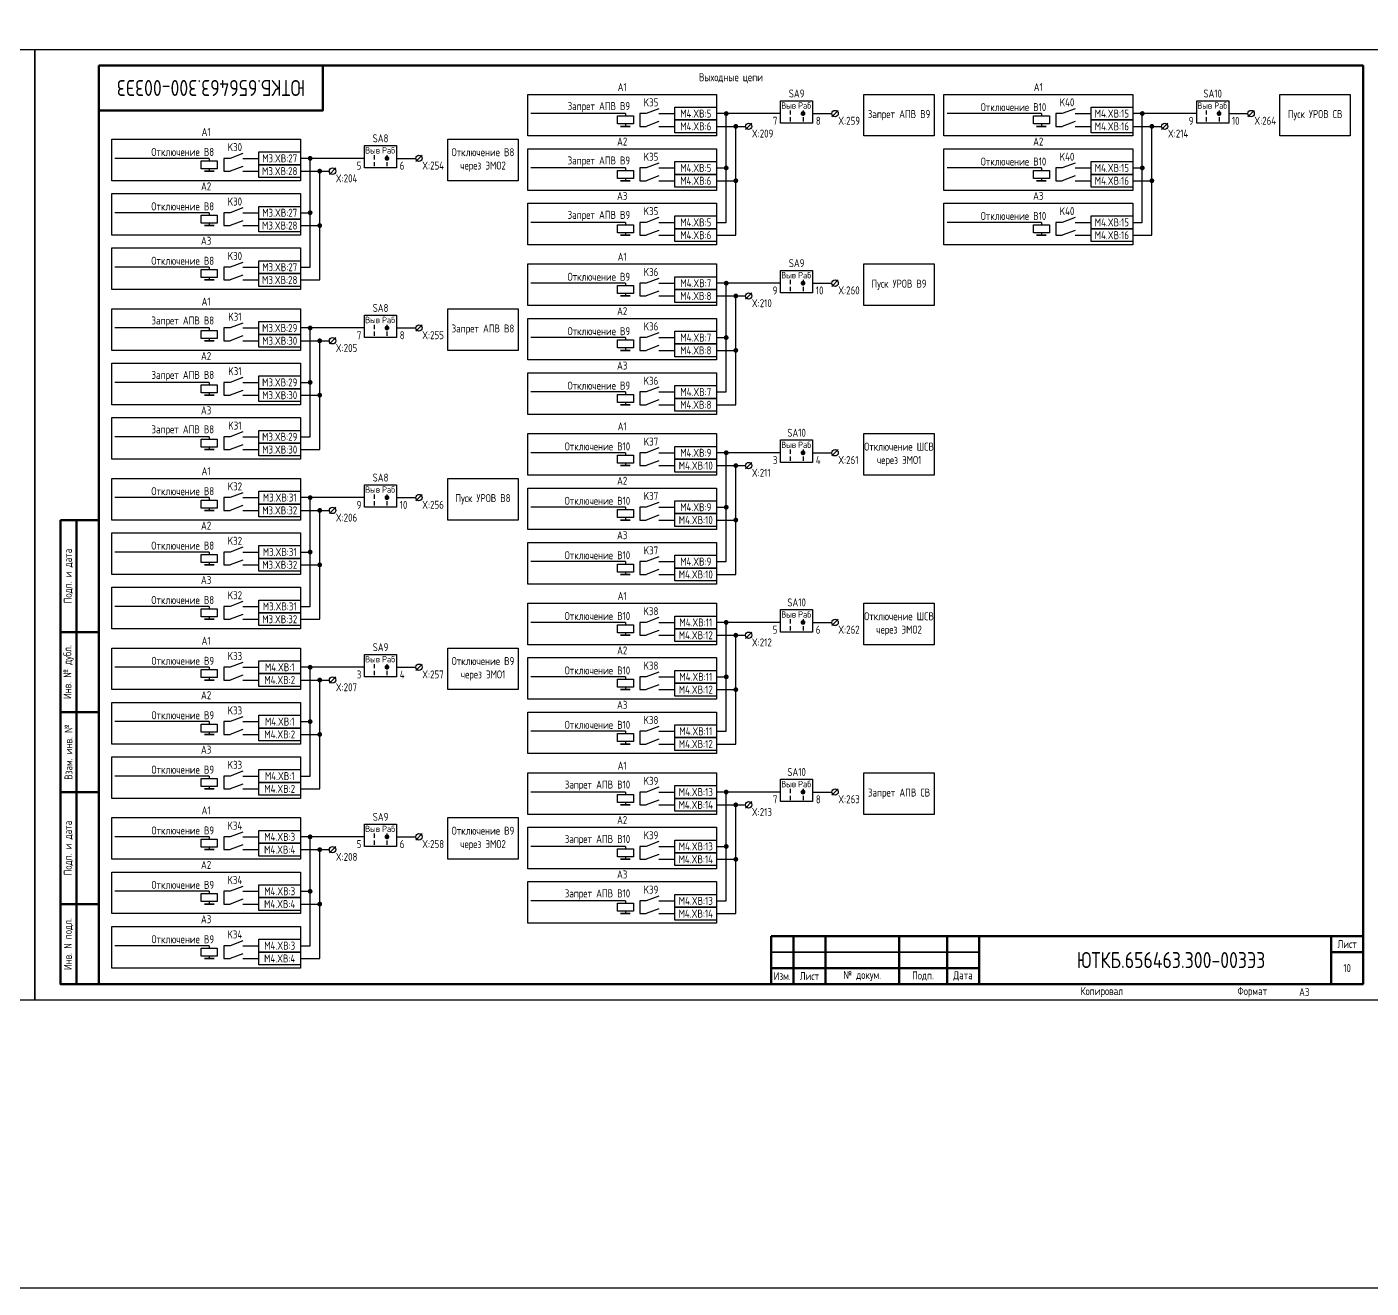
# Model space of a CAD drawing. Header units: millimetres. Extents: x -997 to 6341, y -90 to 618.
# Drawn here: x 3777.5 to 4197.5, y -90 to 304.1 of the extents above; entities that cross this region are included whole.
import ezdxf

# ---------------------------------------------------------------- set-up
doc = ezdxf.new("R2010")
doc.units = ezdxf.units.MM
doc.styles.add('Gost_type_A', font='GOST_A.TTF')

# ---------------------------------------------------------------- blocks, each defined once
blk = doc.blocks.new('Формат_А3')
blk.add_lwpolyline([(-420, 297), (0, 297), (0, 0), (-420, 0)], close=True)
at = {"lineweight": 50}
blk.add_lwpolyline([(-400, 292), (-5, 292), (-5, 5), (-400, 5)], close=True, dxfattribs=at)
blk = doc.blocks.new('POINT')
at = {"const_width": 0.75}
blk.add_lwpolyline([(-0.375, 0, 1), (0.375, 0, 1)], format="xyb", close=True, dxfattribs=at)
blk = doc.blocks.new('Переключатель_положение')
for p, q in [((2, 1), (2, -0.34)), ((2, -1.14), (2, -2.49))]:
    blk.add_line(p, q)
blk = doc.blocks.new('Штамп угловой верхний')
at = {"lineweight": 50}
blk.add_lwpolyline([(0, 0), (70, 0), (70, -14), (0, -14)], close=True, dxfattribs=at)
blk = doc.blocks.new('Штамп малый нижний')
at = {"lineweight": 50}
for points in [[(-185, 15), (-178, 15), (-178, 5), (-185, 5)], [(-178, 15), (-168, 15), (-168, 5), (-178, 5)], [(-168, 15), (-145, 15), (-145, 5), (-168, 5)], [(-145, 15), (-130, 15), (-130, 5), (-145, 5)], [(-130, 15), (-120, 15), (-120, 5), (-130, 5)], [(-120, 15), (-10, 15), (-10, 0), (-120, 0)], [(-10, 15), (0, 15), (0, 10), (-10, 10)], [(-10, 10), (0, 10), (0, 0), (-10, 0)], [(-185, 5), (-178, 5), (-178, 0), (-185, 0)], [(-178, 5), (-168, 5), (-168, 0), (-178, 0)], [(-168, 5), (-145, 5), (-145, 0), (-168, 0)], [(-145, 5), (-130, 5), (-130, 0), (-145, 0)], [(-130, 5), (-120, 5), (-120, 0), (-130, 0)]]:
    blk.add_lwpolyline(points, close=True, dxfattribs=at)
for points in [[(-185, 15), (-178, 15), (-178, 10), (-185, 10)], [(-178, 15), (-168, 15), (-168, 10), (-178, 10)], [(-168, 15), (-145, 15), (-145, 10), (-168, 10)], [(-145, 15), (-130, 15), (-130, 10), (-145, 10)], [(-130, 15), (-120, 15), (-120, 10), (-130, 10)], [(-185, 10), (-178, 10), (-178, 5), (-185, 5)], [(-178, 10), (-168, 10), (-168, 5), (-178, 5)], [(-168, 10), (-145, 10), (-145, 5), (-168, 5)], [(-145, 10), (-130, 10), (-130, 5), (-145, 5)], [(-130, 10), (-120, 10), (-120, 5), (-130, 5)]]:
    blk.add_lwpolyline(points, close=True)
at = {"char_height": 2.5, "style": 'Gost_type_A'}
for s, insert, width, attachment_point in [('Лист', (-5, 12.5), 10, 5), ('Изм.', (-181.5, 2.5), 7, 5), ('Лист', (-173, 2.5), 10, 5), ('№ докум.', (-156.5, 2.5), 23, 5), ('Подп.', (-137.5, 2.5), 15, 5), ('Дата', (-125, 2.5), 10, 5), ('Копировал', (-75, -2.53), 13.1202, 6), ('Формат', (-30, -2.53), 13.1202, 6)]:
    blk.add_mtext(s, dxfattribs=dict(at, insert=insert, width=width, attachment_point=attachment_point))
blk = doc.blocks.new('Штамп левый нижний')
at = {"lineweight": 50}
for points in [[(-12, 145), (-7, 145), (-7, 110), (-12, 110)], [(-7, 145), (0, 145), (0, 110), (-7, 110)], [(-12, 110), (-7, 110), (-7, 85), (-12, 85)], [(-7, 110), (0, 110), (0, 85), (-7, 85)], [(-12, 85), (-7, 85), (-7, 60), (-12, 60)], [(-7, 85), (0, 85), (0, 60), (-7, 60)], [(-12, 60), (-7, 60), (-7, 25), (-12, 25)], [(-7, 60), (0, 60), (0, 25), (-7, 25)], [(-12, 25), (-7, 25), (-7, 0), (-12, 0)], [(-7, 25), (0, 25), (0, 0), (-7, 0)]]:
    blk.add_lwpolyline(points, close=True, dxfattribs=at)
at = {"char_height": 2.5, "attachment_point": 5, "rotation": 90, "style": 'Gost_type_A'}
for s, insert, width in [('Подп. и дата', (-9.5, 127.5), 35), ('Инв. № дубл.', (-9.5, 97.5), 25), ('Взам. инв. №', (-9.5, 72.5), 25), ('Подп. и дата', (-9.5, 42.5), 35), ('Инв. N подл.', (-9.5, 12.5), 25)]:
    blk.add_mtext(s, dxfattribs=dict(at, insert=insert, width=width))

msp = doc.modelspace()

# ---------------------------------------------------------------- linework, layer by layer
at = {"ltscale": 4.32}
for p, q in [((3975, 278.5), (3971, 277)), ((4105, 278.5), (4101, 277)), ((3975, 274.5), (3971, 273)), ((4105, 274.5), (4101, 273)), ((3845, 264.5), (3841, 263)), ((3845, 260.5), (3841, 259)), ((3975, 261.5), (3971, 260)), ((4105, 261.5), (4101, 260)), ((3975, 257.5), (3971, 256)), ((4105, 257.5), (4101, 256)), ((3845, 247.5), (3841, 246)), ((3975, 244.5), (3971, 243)), ((4105, 244.5), (4101, 243)), ((3845, 243.5), (3841, 242)), ((3975, 240.5), (3971, 239)), ((4105, 240.5), (4101, 239)), ((3845, 230.5), (3841, 229)), ((3845, 226.5), (3841, 225)), ((3975, 225.5), (3971, 224)), ((3975, 221.5), (3971, 220)), ((3845, 211.5), (3841, 210)), ((3845, 207.5), (3841, 206)), ((3975, 208.5), (3971, 207)), ((3975, 204.5), (3971, 203)), ((3845, 194.5), (3841, 193)), ((3845, 190.5), (3841, 189)), ((3975, 191.5), (3971, 190)), ((3975, 187.5), (3971, 186)), ((3845, 177.5), (3841, 176)), ((3845, 173.5), (3841, 172)), ((3975, 172.5), (3971, 171)), ((3975, 168.5), (3971, 167)), ((3845, 158.5), (3841, 157)), ((3975, 155.5), (3971, 154)), ((3845, 154.5), (3841, 153)), ((3975, 151.5), (3971, 150)), ((3845, 141.5), (3841, 140)), ((3845, 137.5), (3841, 136)), ((3975, 138.5), (3971, 137)), ((3975, 134.5), (3971, 133)), ((3845, 124.5), (3841, 123)), ((3845, 120.5), (3841, 119)), ((3975, 119.5), (3971, 118)), ((3975, 115.5), (3971, 114)), ((3845, 105.5), (3841, 104)), ((3845, 101.5), (3841, 100)), ((3975, 102.5), (3971, 101)), ((3975, 98.5), (3971, 97)), ((3845, 88.5), (3841, 87)), ((3845, 84.5), (3841, 83)), ((3975, 85.5), (3971, 84)), ((3975, 81.5), (3971, 80)), ((3845, 71.5), (3841, 70)), ((3845, 67.5), (3841, 66)), ((3975, 66.5), (3971, 65)), ((3975, 62.5), (3971, 61)), ((3845, 52.5), (3841, 51)), ((3845, 48.5), (3841, 47)), ((3975, 49.5), (3971, 48)), ((3975, 45.5), (3971, 44)), ((3845, 35.5), (3841, 34)), ((3845, 31.5), (3841, 30)), ((3975, 32.5), (3971, 31)), ((3975, 28.5), (3971, 27)), ((3845, 18.5), (3841, 17)), ((3845, 14.5), (3841, 13))]:
    msp.add_line(p, q, dxfattribs=at)
for p, q in [((4031.01, 278), (4029.01, 276)), ((4161.01, 278), (4159.01, 276)), ((3964.5, 277), (3935, 277)), ((3964.5, 277), (3964.5, 276.25)), ((3964.5, 273.75), (3964.5, 273)), ((4013, 277), (3993, 277)), ((3993, 273), (4002, 273)), ((3996, 243), (3996, 277)), ((3999, 239), (3999, 273)), ((4004.01, 274), (4002.01, 272)), ((4094.5, 277), (4065, 277)), ((4094.5, 277), (4094.5, 276.25)), ((4094.5, 273.75), (4094.5, 273)), ((4143, 277), (4123, 277)), ((4123, 273), (4132, 273)), ((4126, 243), (4126, 277)), ((4129, 239), (4129, 273)), ((4134.01, 274), (4132.01, 272)), ((3834.5, 263), (3805, 263)), ((3834.5, 263), (3834.5, 262.25)), ((3883, 263), (3863, 263)), ((3866, 229), (3866, 263)), ((3901.01, 264), (3899.01, 262)), ((3834.5, 259.75), (3834.5, 259)), ((3863, 259), (3872, 259)), ((3869, 225), (3869, 259)), ((3874.01, 260), (3872.01, 258)), ((3964.5, 260), (3935, 260)), ((3964.5, 260), (3964.5, 259.25)), ((3964.5, 256.75), (3964.5, 256)), ((3993, 260), (3996, 260)), ((4094.5, 260), (4065, 260)), ((4094.5, 260), (4094.5, 259.25)), ((4094.5, 256.75), (4094.5, 256)), ((4123, 260), (4126, 260)), ((3993, 256), (3999, 256)), ((4123, 256), (4129, 256)), ((3834.5, 246), (3805, 246)), ((3834.5, 246), (3834.5, 245.25)), ((3863, 246), (3866, 246)), ((3834.5, 242.75), (3834.5, 242)), ((3863, 242), (3869, 242)), ((3964.5, 243), (3935, 243)), ((3964.5, 243), (3964.5, 242.25)), ((3964.5, 239.75), (3964.5, 239)), ((3993, 243), (3996, 243)), ((4094.5, 243), (4065, 243)), ((4094.5, 243), (4094.5, 242.25)), ((4094.5, 239.75), (4094.5, 239)), ((4123, 243), (4126, 243)), ((3993, 239), (3999, 239)), ((4123, 239), (4129, 239)), ((3834.5, 229), (3805, 229)), ((3834.5, 229), (3834.5, 228.25)), ((3863, 229), (3866, 229)), ((3834.5, 225.75), (3834.5, 225)), ((3863, 225), (3869, 225)), ((3964.5, 224), (3935, 224)), ((3964.5, 224), (3964.5, 223.25)), ((4013, 224), (3993, 224)), ((3996, 190), (3996, 224)), ((4031.01, 225), (4029.01, 223)), ((3964.5, 220.75), (3964.5, 220)), ((3993, 220), (4002, 220)), ((3999, 186), (3999, 220)), ((4004.01, 221), (4002.01, 219)), ((3834.5, 210), (3805, 210)), ((3834.5, 210), (3834.5, 209.25)), ((3883, 210), (3863, 210)), ((3866, 176), (3866, 210)), ((3901.01, 211), (3899.01, 209)), ((3834.5, 206.75), (3834.5, 206)), ((3863, 206), (3872, 206)), ((3869, 172), (3869, 206)), ((3874.01, 207), (3872.01, 205)), ((3964.5, 207), (3935, 207)), ((3964.5, 207), (3964.5, 206.25)), ((3993, 207), (3996, 207)), ((3964.5, 203.75), (3964.5, 203)), ((3993, 203), (3999, 203)), ((3834.5, 193), (3805, 193)), ((3834.5, 193), (3834.5, 192.25)), ((3834.5, 189.75), (3834.5, 189)), ((3863, 193), (3866, 193)), ((3863, 189), (3869, 189)), ((3964.5, 190), (3935, 190)), ((3964.5, 190), (3964.5, 189.25)), ((3993, 190), (3996, 190)), ((3964.5, 186.75), (3964.5, 186)), ((3993, 186), (3999, 186)), ((3834.5, 176), (3805, 176)), ((3834.5, 176), (3834.5, 175.25)), ((3834.5, 172.75), (3834.5, 172)), ((3863, 176), (3866, 176)), ((3863, 172), (3869, 172)), ((3964.5, 171), (3935, 171)), ((3964.5, 171), (3964.5, 170.25)), ((4013, 171), (3993, 171)), ((3996, 137), (3996, 171)), ((4004.01, 168), (4002.01, 166)), ((4031.01, 172), (4029.01, 170)), ((3964.5, 167.75), (3964.5, 167)), ((3993, 167), (4002, 167)), ((3999, 133), (3999, 167)), ((3834.5, 157), (3805, 157)), ((3834.5, 157), (3834.5, 156.25)), ((3883, 157), (3863, 157)), ((3866, 123), (3866, 157)), ((3901.01, 158), (3899.01, 156)), ((3834.5, 153.75), (3834.5, 153)), ((3863, 153), (3872, 153)), ((3869, 119), (3869, 153)), ((3874.01, 154), (3872.01, 152)), ((3964.5, 154), (3935, 154)), ((3964.5, 154), (3964.5, 153.25)), ((3993, 154), (3996, 154)), ((3964.5, 150.75), (3964.5, 150)), ((3993, 150), (3999, 150)), ((3834.5, 140), (3805, 140)), ((3834.5, 140), (3834.5, 139.25)), ((3863, 140), (3866, 140)), ((3834.5, 136.75), (3834.5, 136)), ((3863, 136), (3869, 136)), ((3964.5, 137), (3935, 137)), ((3964.5, 137), (3964.5, 136.25)), ((3993, 137), (3996, 137)), ((3964.5, 133.75), (3964.5, 133)), ((3993, 133), (3999, 133)), ((3834.5, 123), (3805, 123)), ((3834.5, 123), (3834.5, 122.25)), ((3863, 123), (3866, 123)), ((3834.5, 119.75), (3834.5, 119)), ((3863, 119), (3869, 119)), ((3964.5, 118), (3935, 118)), ((3964.5, 118), (3964.5, 117.25)), ((4013, 118), (3993, 118)), ((3996, 84), (3996, 118)), ((4031.01, 119), (4029.01, 117)), ((3964.5, 114.75), (3964.5, 114)), ((3993, 114), (4002, 114)), ((3999, 80), (3999, 114)), ((4004.01, 115), (4002.01, 113)), ((3901.01, 105), (3899.01, 103)), ((3834.5, 104), (3805, 104)), ((3834.5, 104), (3834.5, 103.25)), ((3883, 104), (3863, 104)), ((3866, 70), (3866, 104)), ((3874.01, 101), (3872.01, 99)), ((3964.5, 101), (3935, 101)), ((3964.5, 101), (3964.5, 100.25)), ((3993, 101), (3996, 101)), ((3834.5, 100.75), (3834.5, 100)), ((3863, 100), (3872, 100)), ((3869, 66), (3869, 100)), ((3964.5, 97.75), (3964.5, 97)), ((3993, 97), (3999, 97)), ((3834.5, 87), (3805, 87)), ((3834.5, 87), (3834.5, 86.25)), ((3863, 87), (3866, 87)), ((3964.5, 84), (3935, 84)), ((3964.5, 84), (3964.5, 83.25)), ((3993, 84), (3996, 84)), ((3834.5, 83.75), (3834.5, 83)), ((3863, 83), (3869, 83)), ((3964.5, 80.75), (3964.5, 80)), ((3993, 80), (3999, 80)), ((3834.5, 70), (3805, 70)), ((3834.5, 70), (3834.5, 69.25)), ((3863, 70), (3866, 70)), ((3834.5, 66.75), (3834.5, 66)), ((3863, 66), (3869, 66)), ((3964.5, 65), (3935, 65)), ((3964.5, 65), (3964.5, 64.25)), ((4013, 65), (3993, 65)), ((3996, 31), (3996, 65)), ((4031.01, 66), (4029.01, 64)), ((3964.5, 61.75), (3964.5, 61)), ((3993, 61), (4002, 61)), ((3999, 27), (3999, 61)), ((4004.01, 62), (4002.01, 60)), ((3834.5, 51), (3805, 51)), ((3834.5, 51), (3834.5, 50.25)), ((3883, 51), (3863, 51)), ((3866, 17), (3866, 51)), ((3901.01, 52), (3899.01, 50)), ((3834.5, 47.75), (3834.5, 47)), ((3863, 47), (3872, 47)), ((3869, 13), (3869, 47)), ((3874.01, 48), (3872.01, 46)), ((3964.5, 48), (3935, 48)), ((3964.5, 48), (3964.5, 47.25)), ((3993, 48), (3996, 48)), ((3964.5, 44.75), (3964.5, 44)), ((3993, 44), (3999, 44)), ((3834.5, 34), (3805, 34)), ((3834.5, 34), (3834.5, 33.25)), ((3863, 34), (3866, 34)), ((3834.5, 30.75), (3834.5, 30)), ((3863, 30), (3869, 30)), ((3964.5, 31), (3935, 31)), ((3964.5, 31), (3964.5, 30.25)), ((3993, 31), (3996, 31)), ((3964.5, 27.75), (3964.5, 27)), ((3993, 27), (3999, 27)), ((3834.5, 17), (3805, 17)), ((3834.5, 17), (3834.5, 16.25)), ((3863, 17), (3866, 17)), ((3834.5, 13.75), (3834.5, 13)), ((3863, 13), (3869, 13))]:
    msp.add_line(p, q)
at = {"ltscale": 1.08}
for p, q in [((3971, 277), (3969, 277)), ((3969, 277), (3969, 273)), ((3969, 273), (3971, 273)), ((3975, 277), (3980, 277)), ((3975, 273), (3980, 273)), ((4101, 277), (4099, 277)), ((4099, 277), (4099, 273)), ((4099, 273), (4101, 273)), ((4105, 277), (4110, 277)), ((4105, 273), (4110, 273)), ((3841, 263), (3839, 263)), ((3839, 263), (3839, 259)), ((3845, 263), (3850, 263)), ((3839, 259), (3841, 259)), ((3845, 259), (3850, 259)), ((3971, 260), (3969, 260)), ((3969, 260), (3969, 256)), ((3975, 260), (3980, 260)), ((4101, 260), (4099, 260)), ((4099, 260), (4099, 256)), ((4105, 260), (4110, 260)), ((3969, 256), (3971, 256)), ((3975, 256), (3980, 256)), ((4099, 256), (4101, 256)), ((4105, 256), (4110, 256)), ((3841, 246), (3839, 246)), ((3839, 246), (3839, 242)), ((3845, 246), (3850, 246)), ((3839, 242), (3841, 242)), ((3845, 242), (3850, 242)), ((3971, 243), (3969, 243)), ((3969, 243), (3969, 239)), ((3975, 243), (3980, 243)), ((4101, 243), (4099, 243)), ((4099, 243), (4099, 239)), ((4105, 243), (4110, 243)), ((3969, 239), (3971, 239)), ((3975, 239), (3980, 239)), ((4099, 239), (4101, 239)), ((4105, 239), (4110, 239)), ((3841, 229), (3839, 229)), ((3839, 229), (3839, 225)), ((3845, 229), (3850, 229)), ((3839, 225), (3841, 225)), ((3845, 225), (3850, 225)), ((3971, 224), (3969, 224)), ((3969, 224), (3969, 220)), ((3975, 224), (3980, 224)), ((3969, 220), (3971, 220)), ((3975, 220), (3980, 220)), ((3841, 210), (3839, 210)), ((3839, 210), (3839, 206)), ((3845, 210), (3850, 210)), ((3839, 206), (3841, 206)), ((3845, 206), (3850, 206)), ((3971, 207), (3969, 207)), ((3969, 207), (3969, 203)), ((3975, 207), (3980, 207)), ((3969, 203), (3971, 203)), ((3975, 203), (3980, 203)), ((3841, 193), (3839, 193)), ((3839, 193), (3839, 189)), ((3839, 189), (3841, 189)), ((3845, 193), (3850, 193)), ((3845, 189), (3850, 189)), ((3971, 190), (3969, 190)), ((3969, 190), (3969, 186)), ((3975, 190), (3980, 190)), ((3969, 186), (3971, 186)), ((3975, 186), (3980, 186)), ((3841, 176), (3839, 176)), ((3839, 176), (3839, 172)), ((3845, 176), (3850, 176)), ((3839, 172), (3841, 172)), ((3845, 172), (3850, 172)), ((3971, 171), (3969, 171)), ((3969, 171), (3969, 167)), ((3975, 171), (3980, 171)), ((3969, 167), (3971, 167)), ((3975, 167), (3980, 167)), ((3841, 157), (3839, 157)), ((3839, 157), (3839, 153)), ((3845, 157), (3850, 157)), ((3839, 153), (3841, 153)), ((3845, 153), (3850, 153)), ((3971, 154), (3969, 154)), ((3969, 154), (3969, 150)), ((3975, 154), (3980, 154)), ((3969, 150), (3971, 150)), ((3975, 150), (3980, 150)), ((3841, 140), (3839, 140)), ((3839, 140), (3839, 136)), ((3845, 140), (3850, 140)), ((3839, 136), (3841, 136)), ((3845, 136), (3850, 136)), ((3971, 137), (3969, 137)), ((3969, 137), (3969, 133)), ((3975, 137), (3980, 137)), ((3969, 133), (3971, 133)), ((3975, 133), (3980, 133)), ((3841, 123), (3839, 123)), ((3839, 123), (3839, 119)), ((3845, 123), (3850, 123)), ((3839, 119), (3841, 119)), ((3845, 119), (3850, 119)), ((3971, 118), (3969, 118)), ((3969, 118), (3969, 114)), ((3975, 118), (3980, 118)), ((3969, 114), (3971, 114)), ((3975, 114), (3980, 114)), ((3841, 104), (3839, 104)), ((3839, 104), (3839, 100)), ((3845, 104), (3850, 104)), ((3971, 101), (3969, 101)), ((3969, 101), (3969, 97)), ((3975, 101), (3980, 101)), ((3839, 100), (3841, 100)), ((3845, 100), (3850, 100)), ((3969, 97), (3971, 97)), ((3975, 97), (3980, 97)), ((3841, 87), (3839, 87)), ((3839, 87), (3839, 83)), ((3845, 87), (3850, 87)), ((3971, 84), (3969, 84)), ((3969, 84), (3969, 80)), ((3975, 84), (3980, 84)), ((3839, 83), (3841, 83)), ((3845, 83), (3850, 83)), ((3969, 80), (3971, 80)), ((3975, 80), (3980, 80)), ((3841, 70), (3839, 70)), ((3839, 70), (3839, 66)), ((3845, 70), (3850, 70)), ((3839, 66), (3841, 66)), ((3845, 66), (3850, 66)), ((3971, 65), (3969, 65)), ((3969, 65), (3969, 61)), ((3975, 65), (3980, 65)), ((3969, 61), (3971, 61)), ((3975, 61), (3980, 61)), ((3841, 51), (3839, 51)), ((3839, 51), (3839, 47)), ((3845, 51), (3850, 51)), ((3839, 47), (3841, 47)), ((3845, 47), (3850, 47)), ((3971, 48), (3969, 48)), ((3969, 48), (3969, 44)), ((3975, 48), (3980, 48)), ((3969, 44), (3971, 44)), ((3975, 44), (3980, 44)), ((3841, 34), (3839, 34)), ((3839, 34), (3839, 30)), ((3845, 34), (3850, 34)), ((3839, 30), (3841, 30)), ((3845, 30), (3850, 30)), ((3971, 31), (3969, 31)), ((3969, 31), (3969, 27)), ((3975, 31), (3980, 31)), ((3969, 27), (3971, 27)), ((3975, 27), (3980, 27)), ((3841, 17), (3839, 17)), ((3839, 17), (3839, 13)), ((3845, 17), (3850, 17)), ((3839, 13), (3841, 13)), ((3845, 13), (3850, 13))]:
    msp.add_line(p, q, dxfattribs=at)
at = {"ltscale": 4}
for p, q in [((4023, 277), (4029.01, 277)), ((4153, 277), (4159.01, 277)), ((3893, 263), (3899.01, 263)), ((4023, 224), (4029.01, 224)), ((3893, 210), (3899.01, 210)), ((4023, 171), (4029.01, 171)), ((3893, 157), (3899.01, 157)), ((4023, 118), (4029.01, 118)), ((3893, 104), (3899.01, 104)), ((4023, 65), (4029.01, 65)), ((3893, 51), (3899.01, 51))]:
    msp.add_line(p, q, dxfattribs=at)
for points in [[(-997, 618), (6340.99, 618), (6340.99, -90), (-997, -90)], [(3934, 283), (3993, 283), (3993, 270), (3934, 270)], [(4039, 283), (4061, 283), (4061, 270), (4039, 270)], [(4064, 283), (4123, 283), (4123, 270), (4064, 270)], [(4169, 283), (4191, 283), (4191, 270), (4169, 270)], [(3980, 279), (3993, 279), (3993, 275), (3980, 275)], [(4013, 281), (4023, 281), (4023, 274), (4013, 274)], [(4110, 279), (4123, 279), (4123, 275), (4110, 275)], [(4143, 281), (4153, 281), (4153, 274), (4143, 274)], [(3967, 276.25), (3967, 273.75), (3962, 273.75), (3962, 276.25)], [(3966, 273), (3963, 273)], [(3980, 275), (3993, 275), (3993, 271), (3980, 271)], [(4097, 276.25), (4097, 273.75), (4092, 273.75), (4092, 276.25)], [(4096, 273), (4093, 273)], [(4110, 275), (4123, 275), (4123, 271), (4110, 271)], [(3804, 269), (3863, 269), (3863, 256), (3804, 256)], [(3909, 269), (3931, 269), (3931, 256), (3909, 256)], [(3850, 265), (3863, 265), (3863, 261), (3850, 261)], [(3883, 267), (3893, 267), (3893, 260), (3883, 260)], [(3934, 266), (3993, 266), (3993, 253), (3934, 253)], [(4064, 266), (4123, 266), (4123, 253), (4064, 253)], [(3837, 262.25), (3837, 259.75), (3832, 259.75), (3832, 262.25)], [(3850, 261), (3863, 261), (3863, 257), (3850, 257)], [(3980, 262), (3993, 262), (3993, 258), (3980, 258)], [(4110, 262), (4123, 262), (4123, 258), (4110, 258)], [(3836, 259), (3833, 259)], [(3967, 259.25), (3967, 256.75), (3962, 256.75), (3962, 259.25)], [(3980, 258), (3993, 258), (3993, 254), (3980, 254)], [(4097, 259.25), (4097, 256.75), (4092, 256.75), (4092, 259.25)], [(4110, 258), (4123, 258), (4123, 254), (4110, 254)], [(3804, 252), (3863, 252), (3863, 239), (3804, 239)], [(3966, 256), (3963, 256)], [(4096, 256), (4093, 256)], [(3850, 248), (3863, 248), (3863, 244), (3850, 244)], [(3934, 249), (3993, 249), (3993, 236), (3934, 236)], [(4064, 249), (4123, 249), (4123, 236), (4064, 236)], [(3837, 245.25), (3837, 242.75), (3832, 242.75), (3832, 245.25)], [(3850, 244), (3863, 244), (3863, 240), (3850, 240)], [(3980, 245), (3993, 245), (3993, 241), (3980, 241)], [(4110, 245), (4123, 245), (4123, 241), (4110, 241)], [(3836, 242), (3833, 242)], [(3967, 242.25), (3967, 239.75), (3962, 239.75), (3962, 242.25)], [(3980, 241), (3993, 241), (3993, 237), (3980, 237)], [(4097, 242.25), (4097, 239.75), (4092, 239.75), (4092, 242.25)], [(4110, 241), (4123, 241), (4123, 237), (4110, 237)], [(3966, 239), (3963, 239)], [(4096, 239), (4093, 239)], [(3804, 235), (3863, 235), (3863, 222), (3804, 222)], [(3850, 231), (3863, 231), (3863, 227), (3850, 227)], [(3837, 228.25), (3837, 225.75), (3832, 225.75), (3832, 228.25)], [(3850, 227), (3863, 227), (3863, 223), (3850, 223)], [(3934, 230), (3993, 230), (3993, 217), (3934, 217)], [(4013, 228), (4023, 228), (4023, 221), (4013, 221)], [(4039, 230), (4061, 230), (4061, 217), (4039, 217)], [(3836, 225), (3833, 225)], [(3967, 223.25), (3967, 220.75), (3962, 220.75), (3962, 223.25)], [(3980, 226), (3993, 226), (3993, 222), (3980, 222)], [(3966, 220), (3963, 220)], [(3980, 222), (3993, 222), (3993, 218), (3980, 218)], [(3804, 216), (3863, 216), (3863, 203), (3804, 203)], [(3909, 216), (3931, 216), (3931, 203), (3909, 203)], [(3850, 212), (3863, 212), (3863, 208), (3850, 208)], [(3883, 214), (3893, 214), (3893, 207), (3883, 207)], [(3934, 213), (3993, 213), (3993, 200), (3934, 200)], [(3837, 209.25), (3837, 206.75), (3832, 206.75), (3832, 209.25)], [(3836, 206), (3833, 206)], [(3850, 208), (3863, 208), (3863, 204), (3850, 204)], [(3967, 206.25), (3967, 203.75), (3962, 203.75), (3962, 206.25)], [(3980, 209), (3993, 209), (3993, 205), (3980, 205)], [(3966, 203), (3963, 203)], [(3980, 205), (3993, 205), (3993, 201), (3980, 201)], [(3804, 199), (3863, 199), (3863, 186), (3804, 186)], [(3850, 195), (3863, 195), (3863, 191), (3850, 191)], [(3934, 196), (3993, 196), (3993, 183), (3934, 183)], [(3837, 192.25), (3837, 189.75), (3832, 189.75), (3832, 192.25)], [(3836, 189), (3833, 189)], [(3850, 191), (3863, 191), (3863, 187), (3850, 187)], [(3967, 189.25), (3967, 186.75), (3962, 186.75), (3962, 189.25)], [(3980, 192), (3993, 192), (3993, 188), (3980, 188)], [(3966, 186), (3963, 186)], [(3980, 188), (3993, 188), (3993, 184), (3980, 184)], [(3804, 182), (3863, 182), (3863, 169), (3804, 169)], [(3850, 178), (3863, 178), (3863, 174), (3850, 174)], [(3934, 177), (3993, 177), (3993, 164), (3934, 164)], [(4039, 177), (4061, 177), (4061, 164), (4039, 164)], [(3837, 175.25), (3837, 172.75), (3832, 172.75), (3832, 175.25)], [(3850, 174), (3863, 174), (3863, 170), (3850, 170)], [(3980, 173), (3993, 173), (3993, 169), (3980, 169)], [(4013, 175), (4023, 175), (4023, 168), (4013, 168)], [(3836, 172), (3833, 172)], [(3967, 170.25), (3967, 167.75), (3962, 167.75), (3962, 170.25)], [(3980, 169), (3993, 169), (3993, 165), (3980, 165)], [(3966, 167), (3963, 167)], [(3804, 163), (3863, 163), (3863, 150), (3804, 150)], [(3883, 161), (3893, 161), (3893, 154), (3883, 154)], [(3909, 163), (3931, 163), (3931, 150), (3909, 150)], [(3934, 160), (3993, 160), (3993, 147), (3934, 147)], [(3837, 156.25), (3837, 153.75), (3832, 153.75), (3832, 156.25)], [(3850, 159), (3863, 159), (3863, 155), (3850, 155)], [(3980, 156), (3993, 156), (3993, 152), (3980, 152)], [(3836, 153), (3833, 153)], [(3850, 155), (3863, 155), (3863, 151), (3850, 151)], [(3967, 153.25), (3967, 150.75), (3962, 150.75), (3962, 153.25)], [(3980, 152), (3993, 152), (3993, 148), (3980, 148)], [(3966, 150), (3963, 150)], [(3804, 146), (3863, 146), (3863, 133), (3804, 133)], [(3934, 143), (3993, 143), (3993, 130), (3934, 130)], [(3837, 139.25), (3837, 136.75), (3832, 136.75), (3832, 139.25)], [(3850, 142), (3863, 142), (3863, 138), (3850, 138)], [(3980, 139), (3993, 139), (3993, 135), (3980, 135)], [(3836, 136), (3833, 136)], [(3850, 138), (3863, 138), (3863, 134), (3850, 134)], [(3967, 136.25), (3967, 133.75), (3962, 133.75), (3962, 136.25)], [(3980, 135), (3993, 135), (3993, 131), (3980, 131)], [(3966, 133), (3963, 133)], [(3804, 129), (3863, 129), (3863, 116), (3804, 116)], [(3837, 122.25), (3837, 119.75), (3832, 119.75), (3832, 122.25)], [(3850, 125), (3863, 125), (3863, 121), (3850, 121)], [(3934, 124), (3993, 124), (3993, 111), (3934, 111)], [(4013, 122), (4023, 122), (4023, 115), (4013, 115)], [(4039, 124), (4061, 124), (4061, 111), (4039, 111)], [(3836, 119), (3833, 119)], [(3850, 121), (3863, 121), (3863, 117), (3850, 117)], [(3980, 120), (3993, 120), (3993, 116), (3980, 116)], [(3967, 117.25), (3967, 114.75), (3962, 114.75), (3962, 117.25)], [(3966, 114), (3963, 114)], [(3980, 116), (3993, 116), (3993, 112), (3980, 112)], [(3804, 110), (3863, 110), (3863, 97), (3804, 97)], [(3909, 110), (3931, 110), (3931, 97), (3909, 97)], [(3850, 106), (3863, 106), (3863, 102), (3850, 102)], [(3883, 108), (3893, 108), (3893, 101), (3883, 101)], [(3934, 107), (3993, 107), (3993, 94), (3934, 94)], [(3837, 103.25), (3837, 100.75), (3832, 100.75), (3832, 103.25)], [(3850, 102), (3863, 102), (3863, 98), (3850, 98)], [(3980, 103), (3993, 103), (3993, 99), (3980, 99)], [(3836, 100), (3833, 100)], [(3967, 100.25), (3967, 97.75), (3962, 97.75), (3962, 100.25)], [(3966, 97), (3963, 97)], [(3980, 99), (3993, 99), (3993, 95), (3980, 95)], [(3804, 93), (3863, 93), (3863, 80), (3804, 80)], [(3850, 89), (3863, 89), (3863, 85), (3850, 85)], [(3934, 90), (3993, 90), (3993, 77), (3934, 77)], [(3837, 86.25), (3837, 83.75), (3832, 83.75), (3832, 86.25)], [(3850, 85), (3863, 85), (3863, 81), (3850, 81)], [(3980, 86), (3993, 86), (3993, 82), (3980, 82)], [(3836, 83), (3833, 83)], [(3967, 83.25), (3967, 80.75), (3962, 80.75), (3962, 83.25)], [(3966, 80), (3963, 80)], [(3980, 82), (3993, 82), (3993, 78), (3980, 78)], [(3804, 76), (3863, 76), (3863, 63), (3804, 63)], [(3850, 72), (3863, 72), (3863, 68), (3850, 68)], [(3837, 69.25), (3837, 66.75), (3832, 66.75), (3832, 69.25)], [(3850, 68), (3863, 68), (3863, 64), (3850, 64)], [(3934, 71), (3993, 71), (3993, 58), (3934, 58)], [(4013, 69), (4023, 69), (4023, 62), (4013, 62)], [(4039, 71), (4061, 71), (4061, 58), (4039, 58)], [(3836, 66), (3833, 66)], [(3967, 64.25), (3967, 61.75), (3962, 61.75), (3962, 64.25)], [(3980, 67), (3993, 67), (3993, 63), (3980, 63)], [(3980, 63), (3993, 63), (3993, 59), (3980, 59)], [(3966, 61), (3963, 61)], [(3804, 57), (3863, 57), (3863, 44), (3804, 44)], [(3883, 55), (3893, 55), (3893, 48), (3883, 48)], [(3909, 57), (3931, 57), (3931, 44), (3909, 44)], [(3850, 53), (3863, 53), (3863, 49), (3850, 49)], [(3934, 54), (3993, 54), (3993, 41), (3934, 41)], [(3837, 50.25), (3837, 47.75), (3832, 47.75), (3832, 50.25)], [(3836, 47), (3833, 47)], [(3850, 49), (3863, 49), (3863, 45), (3850, 45)], [(3967, 47.25), (3967, 44.75), (3962, 44.75), (3962, 47.25)], [(3980, 50), (3993, 50), (3993, 46), (3980, 46)], [(3966, 44), (3963, 44)], [(3980, 46), (3993, 46), (3993, 42), (3980, 42)], [(3804, 40), (3863, 40), (3863, 27), (3804, 27)], [(3850, 36), (3863, 36), (3863, 32), (3850, 32)], [(3934, 37), (3993, 37), (3993, 24), (3934, 24)], [(3837, 33.25), (3837, 30.75), (3832, 30.75), (3832, 33.25)], [(3836, 30), (3833, 30)], [(3850, 32), (3863, 32), (3863, 28), (3850, 28)], [(3967, 30.25), (3967, 27.75), (3962, 27.75), (3962, 30.25)], [(3980, 33), (3993, 33), (3993, 29), (3980, 29)], [(3966, 27), (3963, 27)], [(3980, 29), (3993, 29), (3993, 25), (3980, 25)], [(3804, 23), (3863, 23), (3863, 10), (3804, 10)], [(3850, 19), (3863, 19), (3863, 15), (3850, 15)], [(3837, 16.25), (3837, 13.75), (3832, 13.75), (3832, 16.25)], [(3836, 13), (3833, 13)], [(3850, 15), (3863, 15), (3863, 11), (3850, 11)]]:
    msp.add_lwpolyline(points, close=True)
for centre in [(4030.01, 277), (4160.01, 277), (4003.01, 273), (4133.01, 273), (3900.01, 263), (3873.01, 259), (4030.01, 224), (4003.01, 220), (3900.01, 210), (3873.01, 206), (4003.01, 167), (4030.01, 171), (3900.01, 157), (3873.01, 153), (4030.01, 118), (4003.01, 114), (3900.01, 104), (3873.01, 100), (4030.01, 65), (4003.01, 61), (3900.01, 51), (3873.01, 47)]:
    msp.add_circle(centre, 1)

# ---------------------------------------------------------------- block references
for name, p in [('Формат_А3', (3780, 0)), ('Формат_А3', (4200, 0)), ('Штамп угловой верхний', (3800, 292)), ('POINT', (3996, 277)), ('Переключатель_положение', (4014, 277)), ('POINT', (4020, 277)), ('Переключатель_положение', (4018, 277)), ('POINT', (4126, 277)), ('Переключатель_положение', (4144, 277)), ('POINT', (4150, 277)), ('Переключатель_положение', (4148, 277)), ('POINT', (3999, 273)), ('POINT', (4129, 273)), ('POINT', (3866, 263)), ('Переключатель_положение', (3884, 263)), ('POINT', (3890, 263)), ('Переключатель_положение', (3888, 263)), ('POINT', (3996, 260)), ('POINT', (4126, 260)), ('POINT', (3869, 259)), ('POINT', (3999, 256)), ('POINT', (4129, 256)), ('POINT', (3866, 246)), ('POINT', (3869, 242)), ('POINT', (3996, 224)), ('Переключатель_положение', (4014, 224)), ('POINT', (4020, 224)), ('Переключатель_положение', (4018, 224)), ('POINT', (3999, 220)), ('POINT', (3866, 210)), ('Переключатель_положение', (3884, 210)), ('POINT', (3890, 210)), ('Переключатель_положение', (3888, 210)), ('POINT', (3869, 206)), ('POINT', (3996, 207)), ('POINT', (3999, 203)), ('POINT', (3866, 193)), ('POINT', (3869, 189)), ('POINT', (3996, 171)), ('Переключатель_положение', (4014, 171)), ('POINT', (4020, 171)), ('Переключатель_положение', (4018, 171)), ('POINT', (3999, 167)), ('POINT', (3866, 157)), ('Переключатель_положение', (3884, 157)), ('POINT', (3890, 157)), ('Переключатель_положение', (3888, 157)), ('POINT', (3869, 153)), ('POINT', (3996, 154)), ('Штамп левый нижний', (3800, 5)), ('POINT', (3999, 150)), ('POINT', (3866, 140)), ('POINT', (3869, 136)), ('POINT', (3996, 118)), ('Переключатель_положение', (4014, 118)), ('POINT', (4020, 118)), ('Переключатель_положение', (4018, 118)), ('POINT', (3999, 114)), ('Переключатель_положение', (3884, 104)), ('Переключатель_положение', (3888, 104)), ('POINT', (3866, 104)), ('POINT', (3890, 104)), ('POINT', (3996, 101)), ('POINT', (3869, 100)), ('POINT', (3999, 97)), ('POINT', (3866, 87)), ('POINT', (3869, 83)), ('POINT', (3996, 65)), ('Переключатель_положение', (4014, 65)), ('POINT', (4020, 65)), ('Переключатель_положение', (4018, 65)), ('POINT', (3999, 61)), ('POINT', (3866, 51)), ('Переключатель_положение', (3884, 51)), ('POINT', (3890, 51)), ('Переключатель_положение', (3888, 51)), ('POINT', (3869, 47)), ('POINT', (3996, 48)), ('POINT', (3999, 44)), ('POINT', (3866, 34)), ('POINT', (3869, 30)), ('Штамп малый нижний', (4195, 5))]:
    msp.add_blockref(name, p)

# ---------------------------------------------------------------- texts
at = {"insert": (3835, 285), "char_height": 5, "width": 70, "attachment_point": 5, "rotation": 180, "style": 'Gost_type_A'}
msp.add_mtext('ЮТКБ.656463.300-003Э3', dxfattribs=at)
at = {"char_height": 2.5, "line_spacing_factor": 0.9, "style": 'Gost_type_A'}
for s, insert, width, attachment_point in [('A1', (3963.5, 284), 59, 8), ('Выходные цепи', (3997.5, 288), 395, 5), ('A1', (4093.5, 284), 59, 8), ('X:259', (4031.01, 276), 8, 1), ('X:264', (4161.01, 276), 8, 1), ('A1', (3833.5, 270), 59, 8), ('A2', (3963.5, 267), 59, 8), ('X:209', (4004.01, 272), 8, 1), ('A2', (4093.5, 267), 59, 8), ('X:214', (4134.01, 272), 8, 1), ('X:254', (3901.01, 262), 8, 1), ('X:204', (3874.01, 258), 8, 1), ('A2', (3833.5, 253), 59, 8), ('A3', (3963.5, 250), 59, 8), ('A3', (4093.5, 250), 59, 8), ('A3', (3833.5, 236), 59, 8), ('A1', (3963.5, 231), 59, 8), ('X:260', (4031.01, 223), 8, 1), ('A1', (3833.5, 217), 59, 8), ('X:210', (4004.01, 219), 8, 1), ('A2', (3963.5, 214), 59, 8), ('X:255', (3901.01, 209), 8, 1), ('A2', (3833.5, 200), 59, 8), ('X:205', (3874.01, 205), 8, 1), ('A3', (3963.5, 197), 59, 8), ('A3', (3833.5, 183), 59, 8), ('A1', (3963.5, 178), 59, 8), ('X:261', (4031.01, 170), 8, 1), ('A1', (3833.5, 164), 59, 8), ('X:211', (4004.01, 166), 8, 1), ('A2', (3963.5, 161), 59, 8), ('X:256', (3901.01, 156), 8, 1), ('X:206', (3874.01, 152), 8, 1), ('A2', (3833.5, 147), 59, 8), ('A3', (3963.5, 144), 59, 8), ('A3', (3833.5, 130), 59, 8), ('A1', (3963.5, 125), 59, 8), ('A1', (3833.5, 111), 59, 8), ('X:262', (4031.01, 117), 8, 1), ('A2', (3963.5, 108), 59, 8), ('X:212', (4004.01, 113), 8, 1), ('X:257', (3901.01, 103), 8, 1), ('X:207', (3874.01, 99), 8, 1), ('A2', (3833.5, 94), 59, 8), ('A3', (3963.5, 91), 59, 8), ('A3', (3833.5, 77), 59, 8), ('A1', (3963.5, 72), 59, 8), ('X:263', (4031.01, 64), 8, 1), ('A1', (3833.5, 58), 59, 8), ('X:213', (4004.01, 60), 8, 1), ('A2', (3963.5, 55), 59, 8), ('X:258', (3901.01, 50), 8, 1), ('A2', (3833.5, 41), 59, 8), ('X:208', (3874.01, 46), 8, 1), ('A3', (3963.5, 38), 59, 8), ('A3', (3833.5, 24), 59, 8)]:
    msp.add_mtext(s, dxfattribs=dict(at, insert=insert, width=width, attachment_point=attachment_point))
at = {"style": 'Gost_type_A'}
for s, insert, char_height, width, attachment_point in [('K35', (3972.5, 280.5), 2.5, 5, 5), ('SA9', (4018, 282), 2.5, 10, 8), ('K40', (4102.5, 280.5), 2.5, 5, 5), ('SA10', (4148, 282), 2.5, 10, 8), (' Запрет АПВ В9', (3966, 279), 2.5, 31.0015, 6), ('M4.XВ:5', (3986.5, 277), 2.5, 13, 5), ('Выв', (4015.5, 279.5), 2, 5, 5), ('Раб', (4020.5, 279.5), 2, 5, 5), ('Запрет АПВ В9', (4050, 276.5), 2.5, 21.9987, 5), ('Отключение В10', (4096, 279), 2.5, 31.0015, 6), ('M4.XВ:15', (4116.5, 277), 2.5, 13, 5), ('Выв', (4145.5, 279.5), 2, 5, 5), ('Раб', (4150.5, 279.5), 2, 5, 5), ('Пуск УРОВ СВ', (4180, 276.5), 2.5, 21.9988, 5), ('M4.XВ:6', (3986.5, 273), 2.5, 13, 5), ('7', (4012, 275.98), 2.5, 5, 3), ('8', (4024, 275.98), 2.5, 5, 1), ('M4.XВ:16', (4116.5, 273), 2.5, 13, 5), ('9', (4142, 275.98), 2.5, 5, 3), ('10', (4154, 275.98), 2.5, 5, 1), ('SA8', (3888, 268), 2.5, 10, 8), ('Отключение В8', (3836, 265), 2.5, 31.0015, 6), ('K30', (3842.5, 266.5), 2.5, 5, 5), ('Выв', (3885.5, 265.5), 2, 5, 5), ('Раб', (3890.5, 265.5), 2, 5, 5), ('Отключение В8\\Pчерез ЭМО2', (3920, 262.5), 2.5, 21.9988, 5), ('K35', (3972.5, 263.5), 2.5, 5, 5), ('K40', (4102.5, 263.5), 2.5, 5, 5), ('M3.XВ:27', (3856.5, 263), 2.5, 13, 5), ('5', (3882, 261.98), 2.5, 5, 3), ('6', (3894, 261.98), 2.5, 5, 1), (' Запрет АПВ В9', (3966, 262), 2.5, 31.0015, 6), ('M4.XВ:5', (3986.5, 260), 2.5, 13, 5), ('Отключение В10', (4096, 262), 2.5, 31.0015, 6), ('M4.XВ:15', (4116.5, 260), 2.5, 13, 5), ('M3.XВ:28', (3856.5, 259), 2.5, 13, 5), ('M4.XВ:6', (3986.5, 256), 2.5, 13, 5), ('M4.XВ:16', (4116.5, 256), 2.5, 13, 5), ('Отключение В8', (3836, 248), 2.5, 31.0015, 6), ('K30', (3842.5, 249.5), 2.5, 5, 5), ('M3.XВ:27', (3856.5, 246), 2.5, 13, 5), (' Запрет АПВ В9', (3966, 245), 2.5, 31.0015, 6), ('K35', (3972.5, 246.5), 2.5, 5, 5), ('M4.XВ:5', (3986.5, 243), 2.5, 13, 5), ('Отключение В10', (4096, 245), 2.5, 31.0015, 6), ('K40', (4102.5, 246.5), 2.5, 5, 5), ('M4.XВ:15', (4116.5, 243), 2.5, 13, 5), ('M3.XВ:28', (3856.5, 242), 2.5, 13, 5), ('M4.XВ:6', (3986.5, 239), 2.5, 13, 5), ('M4.XВ:16', (4116.5, 239), 2.5, 13, 5), ('Отключение В8', (3836, 231), 2.5, 31.0015, 6), ('K30', (3842.5, 232.5), 2.5, 5, 5), ('SA9', (4018, 229), 2.5, 10, 8), ('M3.XВ:27', (3856.5, 229), 2.5, 13, 5), ('Отключение В9', (3966, 226), 2.5, 31.0015, 6), ('K36', (3972.5, 227.5), 2.5, 5, 5), ('Выв', (4015.5, 226.5), 2, 5, 5), ('Раб', (4020.5, 226.5), 2, 5, 5), ('M3.XВ:28', (3856.5, 225), 2.5, 13, 5), ('M4.XВ:7', (3986.5, 224), 2.5, 13, 5), ('9', (4012, 222.98), 2.5, 5, 3), ('10', (4024, 222.98), 2.5, 5, 1), ('Пуск УРОВ В9', (4050, 223.5), 2.5, 21.9987, 5), ('M4.XВ:8', (3986.5, 220), 2.5, 13, 5), ('K31', (3842.5, 213.5), 2.5, 5, 5), ('SA8', (3888, 215), 2.5, 10, 8), (' Запрет АПВ В8', (3836, 212), 2.5, 31.0015, 6), ('M3.XВ:29', (3856.5, 210), 2.5, 13, 5), ('Выв', (3885.5, 212.5), 2, 5, 5), ('Раб', (3890.5, 212.5), 2, 5, 5), ('Запрет АПВ В8', (3920, 209.5), 2.5, 21.9988, 5), ('Отключение В9', (3966, 209), 2.5, 31.0015, 6), ('K36', (3972.5, 210.5), 2.5, 5, 5), ('M3.XВ:30', (3856.5, 206), 2.5, 13, 5), ('7', (3882, 208.98), 2.5, 5, 3), ('8', (3894, 208.98), 2.5, 5, 1), ('M4.XВ:7', (3986.5, 207), 2.5, 13, 5), ('M4.XВ:8', (3986.5, 203), 2.5, 13, 5), ('K31', (3842.5, 196.5), 2.5, 5, 5), (' Запрет АПВ В8', (3836, 195), 2.5, 31.0015, 6), ('M3.XВ:29', (3856.5, 193), 2.5, 13, 5), ('Отключение В9', (3966, 192), 2.5, 31.0015, 6), ('K36', (3972.5, 193.5), 2.5, 5, 5), ('M3.XВ:30', (3856.5, 189), 2.5, 13, 5), ('M4.XВ:7', (3986.5, 190), 2.5, 13, 5), ('M4.XВ:8', (3986.5, 186), 2.5, 13, 5), ('K31', (3842.5, 179.5), 2.5, 5, 5), (' Запрет АПВ В8', (3836, 178), 2.5, 31.0015, 6), ('M3.XВ:29', (3856.5, 176), 2.5, 13, 5), ('SA10', (4018, 176), 2.5, 10, 8), ('M3.XВ:30', (3856.5, 172), 2.5, 13, 5), ('Отключение В10', (3966, 173), 2.5, 31.0015, 6), ('K37', (3972.5, 174.5), 2.5, 5, 5), ('M4.XВ:9', (3986.5, 171), 2.5, 13, 5), ('Выв', (4015.5, 173.5), 2, 5, 5), ('Раб', (4020.5, 173.5), 2, 5, 5), ('Отключение ШСВ\\Pчерез ЭМО1', (4050, 170.5), 2.5, 21.9988, 5), ('M4.XВ:10', (3986.5, 167), 2.5, 13, 5), ('3', (4012, 169.98), 2.5, 5, 3), ('4', (4024, 169.98), 2.5, 5, 1), ('SA8', (3888, 162), 2.5, 10, 8), ('Отключение В8', (3836, 159), 2.5, 31.0015, 6), ('K32', (3842.5, 160.5), 2.5, 5, 5), ('Выв', (3885.5, 159.5), 2, 5, 5), ('Раб', (3890.5, 159.5), 2, 5, 5), ('M3.XВ:31', (3856.5, 157), 2.5, 13, 5), ('9', (3882, 155.98), 2.5, 5, 3), ('10', (3894, 155.98), 2.5, 5, 1), ('Пуск УРОВ В8', (3920, 156.5), 2.5, 21.9988, 5), ('Отключение В10', (3966, 156), 2.5, 31.0015, 6), ('K37', (3972.5, 157.5), 2.5, 5, 5), ('M3.XВ:32', (3856.5, 153), 2.5, 13, 5), ('M4.XВ:10', (3986.5, 150), 2.5, 13, 5), ('M4.XВ:9', (3986.5, 154), 2.5, 13, 5), ('Отключение В8', (3836, 142), 2.5, 31.0015, 6), ('K32', (3842.5, 143.5), 2.5, 5, 5), ('M3.XВ:31', (3856.5, 140), 2.5, 13, 5), ('Отключение В10', (3966, 139), 2.5, 31.0015, 6), ('K37', (3972.5, 140.5), 2.5, 5, 5), ('M3.XВ:32', (3856.5, 136), 2.5, 13, 5), ('M4.XВ:9', (3986.5, 137), 2.5, 13, 5), ('M4.XВ:10', (3986.5, 133), 2.5, 13, 5), ('Отключение В8', (3836, 125), 2.5, 31.0015, 6), ('K32', (3842.5, 126.5), 2.5, 5, 5), ('M3.XВ:31', (3856.5, 123), 2.5, 13, 5), ('K38', (3972.5, 121.5), 2.5, 5, 5), ('SA10', (4018, 123), 2.5, 10, 8), ('M3.XВ:32', (3856.5, 119), 2.5, 13, 5), ('Отключение В10', (3966, 120), 2.5, 31.0015, 6), ('M4.XВ:11', (3986.5, 118), 2.5, 13, 5), ('Выв', (4015.5, 120.5), 2, 5, 5), ('Раб', (4020.5, 120.5), 2, 5, 5), ('Отключение ШСВ\\Pчерез ЭМО2', (4050, 117.5), 2.5, 21.9988, 5), ('M4.XВ:12', (3986.5, 114), 2.5, 13, 5), ('5', (4012, 116.98), 2.5, 5, 3), ('6', (4024, 116.98), 2.5, 5, 1), ('SA9', (3888, 109), 2.5, 10, 8), ('Отключение В9', (3836, 106), 2.5, 31.0015, 6), ('K33', (3842.5, 107.5), 2.5, 5, 5), ('M4.XВ:1', (3856.5, 104), 2.5, 13, 5), ('Выв', (3885.5, 106.5), 2, 5, 5), ('Раб', (3890.5, 106.5), 2, 5, 5), ('Отключение В9\\Pчерез ЭМО1', (3920, 103.5), 2.5, 21.9987, 5), ('K38', (3972.5, 104.5), 2.5, 5, 5), ('M4.XВ:2', (3856.5, 100), 2.5, 13, 5), ('3', (3882, 102.98), 2.5, 5, 3), ('4', (3894, 102.98), 2.5, 5, 1), ('Отключение В10', (3966, 103), 2.5, 31.0015, 6), ('M4.XВ:11', (3986.5, 101), 2.5, 13, 5), ('M4.XВ:12', (3986.5, 97), 2.5, 13, 5), ('Отключение В9', (3836, 89), 2.5, 31.0015, 6), ('K33', (3842.5, 90.5), 2.5, 5, 5), ('M4.XВ:1', (3856.5, 87), 2.5, 13, 5), ('K38', (3972.5, 87.5), 2.5, 5, 5), ('M4.XВ:2', (3856.5, 83), 2.5, 13, 5), ('Отключение В10', (3966, 86), 2.5, 31.0015, 6), ('M4.XВ:11', (3986.5, 84), 2.5, 13, 5), ('M4.XВ:12', (3986.5, 80), 2.5, 13, 5), ('Отключение В9', (3836, 72), 2.5, 31.0015, 6), ('K33', (3842.5, 73.5), 2.5, 5, 5), ('SA10', (4018, 70), 2.5, 10, 8), ('M4.XВ:2', (3856.5, 66), 2.5, 13, 5), ('M4.XВ:1', (3856.5, 70), 2.5, 13, 5), (' Запрет АПВ В10', (3966, 67), 2.5, 31.0015, 6), ('K39', (3972.5, 68.5), 2.5, 5, 5), ('Выв', (4015.5, 67.5), 2, 5, 5), ('Раб', (4020.5, 67.5), 2, 5, 5), ('M4.XВ:13', (3986.5, 65), 2.5, 13, 5), ('7', (4012, 63.98), 2.5, 5, 3), ('8', (4024, 63.98), 2.5, 5, 1), ('Запрет АПВ СВ', (4050, 64.5), 2.5, 21.9988, 5), ('M4.XВ:14', (3986.5, 61), 2.5, 13, 5), ('K34', (3842.5, 54.5), 2.5, 5, 5), ('SA9', (3888, 56), 2.5, 10, 8), ('Отключение В9', (3836, 53), 2.5, 31.0015, 6), ('M4.XВ:3', (3856.5, 51), 2.5, 13, 5), ('Выв', (3885.5, 53.5), 2, 5, 5), ('Раб', (3890.5, 53.5), 2, 5, 5), ('Отключение В9\\Pчерез ЭМО2', (3920, 50.5), 2.5, 21.9987, 5), (' Запрет АПВ В10', (3966, 50), 2.5, 31.0015, 6), ('K39', (3972.5, 51.5), 2.5, 5, 5), ('M4.XВ:4', (3856.5, 47), 2.5, 13, 5), ('5', (3882, 49.98), 2.5, 5, 3), ('6', (3894, 49.98), 2.5, 5, 1), ('M4.XВ:13', (3986.5, 48), 2.5, 13, 5), ('M4.XВ:14', (3986.5, 44), 2.5, 13, 5), ('K34', (3842.5, 37.5), 2.5, 5, 5), ('Отключение В9', (3836, 36), 2.5, 31.0015, 6), ('M4.XВ:3', (3856.5, 34), 2.5, 13, 5), (' Запрет АПВ В10', (3966, 33), 2.5, 31.0015, 6), ('K39', (3972.5, 34.5), 2.5, 5, 5), ('M4.XВ:4', (3856.5, 30), 2.5, 13, 5), ('M4.XВ:13', (3986.5, 31), 2.5, 13, 5), ('M4.XВ:14', (3986.5, 27), 2.5, 13, 5), ('K34', (3842.5, 20.5), 2.5, 5, 5), ('Отключение В9', (3836, 19), 2.5, 31.0015, 6), ('M4.XВ:3', (3856.5, 17), 2.5, 13, 5), ('M4.XВ:4', (3856.5, 13), 2.5, 13, 5), ('ЮТКБ.656463.300-003Э3', (4135, 12.5), 5, 120, 5), ('10', (4190, 10), 2.5, 10, 5), ('A3', (4175, 2.5), 2.5, 20, 4)]:
    msp.add_mtext(s, dxfattribs=dict(at, insert=insert, char_height=char_height, width=width, attachment_point=attachment_point))

doc.saveas('drawing.dxf')
